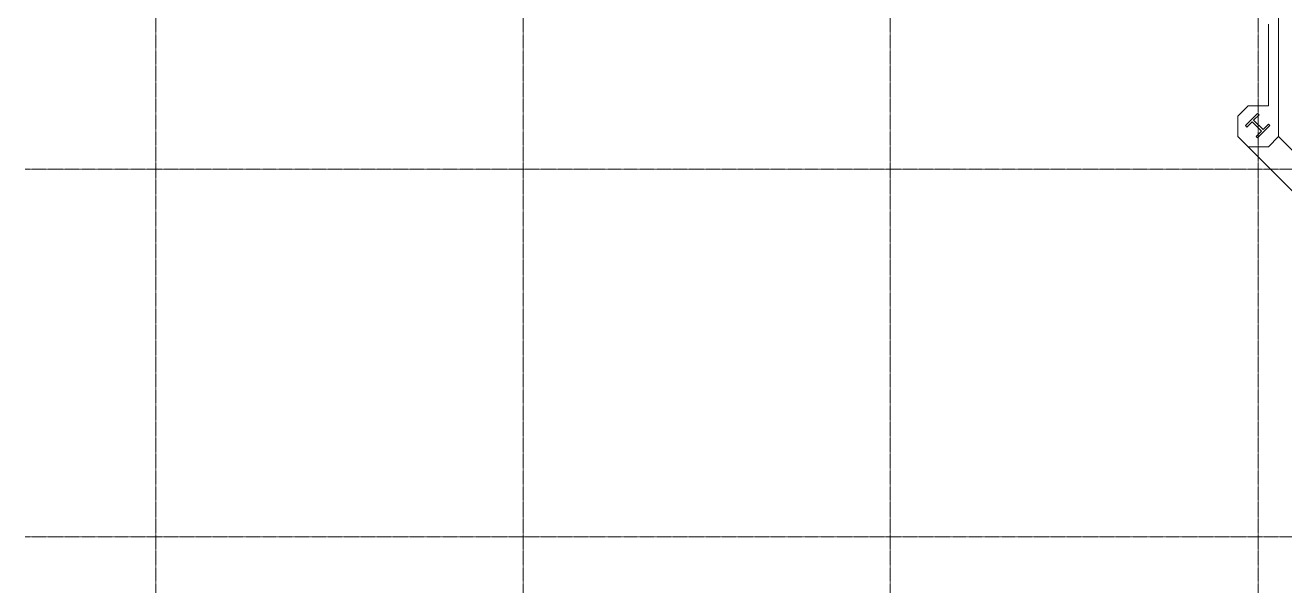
# Model space of a CAD drawing. Header units: inches. Extents: x 736 to 61861, y 736 to 3540.
# Drawn here: x 736 to 1970, y 1896 to 2445 of the extents above; entities that cross this region are included whole.
import ezdxf

# ---------------------------------------------------------------- set-up
doc = ezdxf.new("R2010")
doc.units = ezdxf.units.IN
doc.header["$LTSCALE"] = 0.5
doc.header["$MEASUREMENT"] = 0
doc.linetypes.add('CENTER', pattern=[2, 1.25, -0.25, 0.25, -0.25])
for name, color, linetype, lineweight in [('BUILDING SHELL', 9, 'CONTINUOUS', 18), ('COLUMNS', 9, 'CONTINUOUS', 18), ('GRIDLN', 9, 'CENTER', 18)]:
    doc.layers.add(name, color=color, linetype=linetype, lineweight=lineweight)

msp = doc.modelspace()

# ---------------------------------------------------------------- linework, layer by layer
at = {"layer": 'BUILDING SHELL'}
for p, q in [((1964, 2456), (1964, 2336)), ((1954, 2446), (1954, 2366)), ((1924, 2356), (1934, 2366)), ((1934, 2366), (1954, 2366)), ((1924, 2336), (1924, 2356)), ((2336, 1924), (1924, 2336)), ((1964, 2336), (1954, 2326)), ((2336, 1964), (1964, 2336)), ((1954, 2326), (1934, 2326))]:
    msp.add_line(p, q, dxfattribs=at)
at = {"layer": 'COLUMNS'}
msp.add_lwpolyline([(1932.8, 2345.2), (1931.4, 2346.6), (1943.4, 2358.6), (1944.8, 2357.2), (1939.5, 2351.9), (1948.7, 2342.7), (1954, 2348), (1955.4, 2346.6), (1943.4, 2334.6), (1942, 2336), (1947.3, 2341.3), (1938.1, 2350.5)], close=True, dxfattribs=at)
at = {"layer": 'GRIDLN'}
for p, q in [((864, 3492), (864, 736)), ((1224, 3492), (1224, 736)), ((1224, 3492), (1224, 736)), ((1583.5, 3492), (1583.5, 736)), ((1944, 3492), (1944, 736)), ((3492, 2304), (736, 2304)), ((3492, 1944), (736, 1944))]:
    msp.add_line(p, q, dxfattribs=at)

doc.saveas('drawing.dxf')
